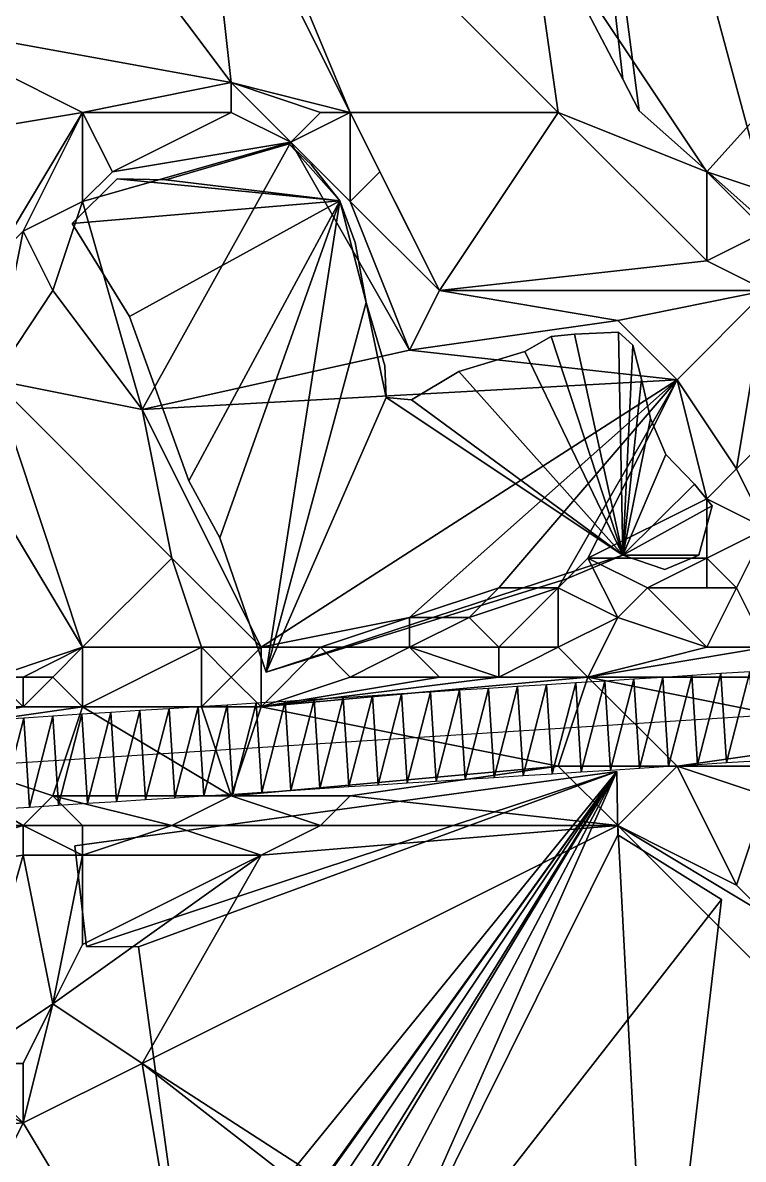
# Model space of a CAD drawing. Header units: metres. Extents: x -1103 to 901, y -902 to 905.
# Drawn here: x -710 to -661.6, y 499.5 to 576 of the extents above; entities that cross this region are included whole.
import ezdxf

# ---------------------------------------------------------------- set-up
doc = ezdxf.new("R2010")
doc.units = ezdxf.units.M
for name, color, linetype in [('OSM_BUILDING_FOOTPRINTS', 7, 'CONTINUOUS'), ('OSM_BUILDING_ROOFS', 1, 'CONTINUOUS'), ('OSM_BUILDING_WALLS', 8, 'CONTINUOUS'), ('OSM_ROAD_AXES', 2, 'CONTINUOUS'), ('OSM_ROAD_SURFACE', 9, 'CONTINUOUS'), ('OSM_TERRAIN', 3, 'CONTINUOUS')]:
    doc.layers.add(name, color=color, linetype=linetype)

msp = doc.modelspace()

# ---------------------------------------------------------------- linework, layer by layer
at = {"layer": 'OSM_BUILDING_FOOTPRINTS'}
for points in [[(-678.319, 618.271, 7.46), (-675.136, 620.372, 7.46), (-668.592, 622.794, 7.46), (-661.175, 619.167, 7.46), (-656.411, 614.035, 7.46), (-649.325, 601.03, 7.46), (-645.412, 589.241, 7.46), (-644.284, 582.827, 7.46), (-645.279, 579.742, 7.46), (-645.047, 575.661, 7.46), (-645.688, 568.627, 7.46), (-646.848, 564.978, 7.46), (-648.595, 562.843, 7.46), (-651.944, 561.373, 7.46), (-655.669, 560.344, 7.46), (-659.383, 561.959, 7.46), (-668.558, 570.098, 7.46), (-669.664, 572.232, 7.46), (-674.362, 581.223, 7.46), (-679.513, 600.598, 7.46), (-680.066, 609.855, 7.46), (-678.319, 618.271, 7.46)], [(-692.114, 567.886, 9.82), (-700.415, 565.453, 9.82), (-703.676, 565.53, 9.82), (-706.716, 562.511, 9.82), (-702.858, 556.252, 9.82), (-698.856, 545.204, 9.82), (-696.778, 541.377, 9.82), (-693.661, 532.32, 9.82), (-673.499, 538.58, 9.82), (-669.652, 540.194, 9.82), (-666.833, 539.243, 9.82), (-664.534, 540.194, 9.82), (-663.65, 543.512, 9.82), (-664.833, 544.983, 9.82), (-666.756, 546.974, 9.82), (-667.795, 549.395, 9.82), (-668.392, 552.05, 9.82), (-668.978, 554.339, 9.82), (-669.951, 555.212, 9.82), (-672.913, 555.069, 9.82), (-674.472, 554.925, 9.82), (-676.251, 553.896, 9.82), (-680.695, 552.569, 9.82), (-683.879, 550.656, 9.82), (-685.581, 550.8, 9.82), (-685.658, 552.934, 9.82), (-686.918, 557.203, 9.82), (-687.659, 561.25, 9.82), (-688.698, 564.048, 9.82), (-690.622, 566.481, 9.82), (-692.114, 567.886, 9.82)], [(-706.527, 520.642, 13.55), (-670.05, 525.641, 13.55), (-669.984, 521.383, 13.55), (-663.02, 517.026, 13.55), (-667.065, 482.643, 13.55), (-688.211, 484.733, 13.55), (-688.421, 483.119, 13.55), (-692.334, 483.55, 13.55), (-694.379, 485.563, 13.55), (-695.44, 484.7, 13.55), (-697.75, 484.556, 13.55), (-697.795, 486.868, 13.55), (-696.888, 488.327, 13.55), (-698.999, 490.008, 13.55), (-702.239, 513.84, 13.55), (-705.743, 513.862, 13.55), (-706.527, 520.642, 13.55)]]:
    msp.add_polyline3d(points, close=True, dxfattribs=at)
at = {"layer": 'OSM_BUILDING_ROOFS'}
for points in [[(-675.136, 620.372, 105.46), (-674.362, 581.223, 105.46), (-669.664, 572.232, 105.46)], [(-675.136, 620.372, 105.46), (-669.664, 572.232, 105.46), (-668.558, 570.098, 105.46)], [(-675.136, 620.372, 105.46), (-668.558, 570.098, 105.46), (-659.383, 561.959, 105.46)], [(-675.136, 620.372, 105.46), (-659.383, 561.959, 105.46), (-655.669, 560.344, 105.46)], [(-675.136, 620.372, 105.46), (-655.669, 560.344, 105.46), (-651.944, 561.373, 105.46)], [(-675.136, 620.372, 105.46), (-651.944, 561.373, 105.46), (-648.595, 562.843, 105.46)], [(-675.136, 620.372, 105.46), (-648.595, 562.843, 105.46), (-646.848, 564.978, 105.46)], [(-675.136, 620.372, 105.46), (-646.848, 564.978, 105.46), (-645.688, 568.627, 105.46)], [(-675.136, 620.372, 105.46), (-645.688, 568.627, 105.46), (-645.047, 575.661, 105.46)], [(-675.136, 620.372, 105.46), (-645.047, 575.661, 105.46), (-645.279, 579.742, 105.46)], [(-688.698, 564.048, 19.82), (-692.114, 567.886, 19.82), (-700.415, 565.453, 19.82)], [(-688.698, 564.048, 19.82), (-690.622, 566.481, 19.82), (-692.114, 567.886, 19.82)], [(-688.698, 564.048, 19.82), (-703.676, 565.53, 19.82), (-706.716, 562.511, 19.82)], [(-688.698, 564.048, 19.82), (-700.415, 565.453, 19.82), (-703.676, 565.53, 19.82)], [(-688.698, 564.048, 19.82), (-706.716, 562.511, 19.82), (-702.858, 556.252, 19.82)], [(-688.698, 564.048, 19.82), (-702.858, 556.252, 19.82), (-698.856, 545.204, 19.82)], [(-688.698, 564.048, 19.82), (-698.856, 545.204, 19.82), (-696.778, 541.377, 19.82)], [(-688.698, 564.048, 19.82), (-696.778, 541.377, 19.82), (-693.661, 532.32, 19.82)], [(-686.918, 557.203, 19.82), (-688.698, 564.048, 19.82), (-693.661, 532.32, 19.82)], [(-686.918, 557.203, 19.82), (-687.659, 561.25, 19.82), (-688.698, 564.048, 19.82)], [(-693.661, 532.32, 19.82), (-685.581, 550.8, 19.82), (-686.918, 557.203, 19.82)], [(-685.581, 550.8, 19.82), (-685.658, 552.934, 19.82), (-686.918, 557.203, 19.82)], [(-669.652, 540.194, 19.82), (-674.472, 554.925, 19.82), (-676.251, 553.896, 19.82)], [(-669.652, 540.194, 19.82), (-672.913, 555.069, 19.82), (-674.472, 554.925, 19.82)], [(-669.652, 540.194, 19.82), (-669.951, 555.212, 19.82), (-672.913, 555.069, 19.82)], [(-669.652, 540.194, 19.82), (-668.978, 554.339, 19.82), (-669.951, 555.212, 19.82)], [(-669.652, 540.194, 19.82), (-676.251, 553.896, 19.82), (-680.695, 552.569, 19.82)], [(-669.652, 540.194, 19.82), (-668.392, 552.05, 19.82), (-668.978, 554.339, 19.82)], [(-669.652, 540.194, 19.82), (-680.695, 552.569, 19.82), (-683.879, 550.656, 19.82)], [(-669.652, 540.194, 19.82), (-667.795, 549.395, 19.82), (-668.392, 552.05, 19.82)], [(-693.661, 532.32, 19.82), (-669.652, 540.194, 19.82), (-685.581, 550.8, 19.82)], [(-669.652, 540.194, 19.82), (-683.879, 550.656, 19.82), (-685.581, 550.8, 19.82)], [(-669.652, 540.194, 19.82), (-666.756, 546.974, 19.82), (-667.795, 549.395, 19.82)], [(-669.652, 540.194, 19.82), (-664.833, 544.983, 19.82), (-666.756, 546.974, 19.82)], [(-669.652, 540.194, 19.82), (-663.65, 543.512, 19.82), (-664.833, 544.983, 19.82)], [(-669.652, 540.194, 19.82), (-664.534, 540.194, 19.82), (-663.65, 543.512, 19.82)], [(-693.661, 532.32, 19.82), (-673.499, 538.58, 19.82), (-669.652, 540.194, 19.82)], [(-669.652, 540.194, 19.82), (-666.833, 539.243, 19.82), (-664.534, 540.194, 19.82)], [(-670.05, 525.641, 47.55), (-706.527, 520.642, 47.55), (-705.743, 513.862, 47.55)], [(-670.05, 525.641, 47.55), (-705.743, 513.862, 47.55), (-702.239, 513.84, 47.55)], [(-670.05, 525.641, 47.55), (-702.239, 513.84, 47.55), (-698.999, 490.008, 47.55)], [(-670.05, 525.641, 47.55), (-698.999, 490.008, 47.55), (-696.888, 488.327, 47.55)], [(-670.05, 525.641, 47.55), (-696.888, 488.327, 47.55), (-697.795, 486.868, 47.55)], [(-670.05, 525.641, 47.55), (-697.795, 486.868, 47.55), (-697.75, 484.556, 47.55)], [(-670.05, 525.641, 47.55), (-697.75, 484.556, 47.55), (-695.44, 484.7, 47.55)], [(-670.05, 525.641, 47.55), (-695.44, 484.7, 47.55), (-694.379, 485.563, 47.55)], [(-670.05, 525.641, 47.55), (-694.379, 485.563, 47.55), (-692.334, 483.55, 47.55)], [(-688.211, 484.733, 47.55), (-670.05, 525.641, 47.55), (-692.334, 483.55, 47.55)], [(-688.211, 484.733, 47.55), (-669.984, 521.383, 47.55), (-670.05, 525.641, 47.55)], [(-688.211, 484.733, 47.55), (-663.02, 517.026, 47.55), (-669.984, 521.383, 47.55)], [(-688.211, 484.733, 47.55), (-667.065, 482.643, 47.55), (-663.02, 517.026, 47.55)]]:
    msp.add_3dface(points, dxfattribs=at)
at = {"layer": 'OSM_BUILDING_WALLS'}
for points in [[(-674.362, 581.223, 7.46), (-669.664, 572.232, 7.46), (-669.664, 572.232, 105.46)], [(-674.362, 581.223, 7.46), (-669.664, 572.232, 105.46), (-674.362, 581.223, 105.46)], [(-669.664, 572.232, 7.46), (-668.558, 570.098, 7.46), (-668.558, 570.098, 105.46)], [(-669.664, 572.232, 7.46), (-668.558, 570.098, 105.46), (-669.664, 572.232, 105.46)], [(-668.558, 570.098, 7.46), (-659.383, 561.959, 7.46), (-659.383, 561.959, 105.46)], [(-668.558, 570.098, 7.46), (-659.383, 561.959, 105.46), (-668.558, 570.098, 105.46)], [(-692.114, 567.886, 9.82), (-700.415, 565.453, 9.82), (-700.415, 565.453, 19.82)], [(-692.114, 567.886, 9.82), (-700.415, 565.453, 19.82), (-692.114, 567.886, 19.82)], [(-690.622, 566.481, 9.82), (-692.114, 567.886, 9.82), (-692.114, 567.886, 19.82)], [(-690.622, 566.481, 9.82), (-692.114, 567.886, 19.82), (-690.622, 566.481, 19.82)], [(-688.698, 564.048, 9.82), (-690.622, 566.481, 9.82), (-690.622, 566.481, 19.82)], [(-688.698, 564.048, 9.82), (-690.622, 566.481, 19.82), (-688.698, 564.048, 19.82)], [(-703.676, 565.53, 9.82), (-706.716, 562.511, 9.82), (-706.716, 562.511, 19.82)], [(-703.676, 565.53, 9.82), (-706.716, 562.511, 19.82), (-703.676, 565.53, 19.82)], [(-700.415, 565.453, 9.82), (-703.676, 565.53, 9.82), (-703.676, 565.53, 19.82)], [(-700.415, 565.453, 9.82), (-703.676, 565.53, 19.82), (-700.415, 565.453, 19.82)], [(-687.659, 561.25, 9.82), (-688.698, 564.048, 9.82), (-688.698, 564.048, 19.82)], [(-687.659, 561.25, 9.82), (-688.698, 564.048, 19.82), (-687.659, 561.25, 19.82)], [(-706.716, 562.511, 9.82), (-702.858, 556.252, 9.82), (-702.858, 556.252, 19.82)], [(-706.716, 562.511, 9.82), (-702.858, 556.252, 19.82), (-706.716, 562.511, 19.82)], [(-686.918, 557.203, 9.82), (-687.659, 561.25, 9.82), (-687.659, 561.25, 19.82)], [(-686.918, 557.203, 9.82), (-687.659, 561.25, 19.82), (-686.918, 557.203, 19.82)], [(-685.658, 552.934, 9.82), (-686.918, 557.203, 9.82), (-686.918, 557.203, 19.82)], [(-685.658, 552.934, 9.82), (-686.918, 557.203, 19.82), (-685.658, 552.934, 19.82)], [(-702.858, 556.252, 9.82), (-698.856, 545.204, 9.82), (-698.856, 545.204, 19.82)], [(-702.858, 556.252, 9.82), (-698.856, 545.204, 19.82), (-702.858, 556.252, 19.82)], [(-674.472, 554.925, 9.82), (-676.251, 553.896, 9.82), (-676.251, 553.896, 19.82)], [(-674.472, 554.925, 9.82), (-676.251, 553.896, 19.82), (-674.472, 554.925, 19.82)], [(-672.913, 555.069, 9.82), (-674.472, 554.925, 9.82), (-674.472, 554.925, 19.82)], [(-672.913, 555.069, 9.82), (-674.472, 554.925, 19.82), (-672.913, 555.069, 19.82)], [(-669.951, 555.212, 9.82), (-672.913, 555.069, 9.82), (-672.913, 555.069, 19.82)], [(-669.951, 555.212, 9.82), (-672.913, 555.069, 19.82), (-669.951, 555.212, 19.82)], [(-668.978, 554.339, 9.82), (-669.951, 555.212, 9.82), (-669.951, 555.212, 19.82)], [(-668.978, 554.339, 9.82), (-669.951, 555.212, 19.82), (-668.978, 554.339, 19.82)], [(-676.251, 553.896, 9.82), (-680.695, 552.569, 9.82), (-680.695, 552.569, 19.82)], [(-676.251, 553.896, 9.82), (-680.695, 552.569, 19.82), (-676.251, 553.896, 19.82)], [(-668.392, 552.05, 9.82), (-668.978, 554.339, 9.82), (-668.978, 554.339, 19.82)], [(-668.392, 552.05, 9.82), (-668.978, 554.339, 19.82), (-668.392, 552.05, 19.82)], [(-685.581, 550.8, 9.82), (-685.658, 552.934, 9.82), (-685.658, 552.934, 19.82)], [(-685.581, 550.8, 9.82), (-685.658, 552.934, 19.82), (-685.581, 550.8, 19.82)], [(-680.695, 552.569, 9.82), (-683.879, 550.656, 9.82), (-683.879, 550.656, 19.82)], [(-680.695, 552.569, 9.82), (-683.879, 550.656, 19.82), (-680.695, 552.569, 19.82)], [(-667.795, 549.395, 9.82), (-668.392, 552.05, 9.82), (-668.392, 552.05, 19.82)], [(-667.795, 549.395, 9.82), (-668.392, 552.05, 19.82), (-667.795, 549.395, 19.82)], [(-683.879, 550.656, 9.82), (-685.581, 550.8, 9.82), (-685.581, 550.8, 19.82)], [(-683.879, 550.656, 9.82), (-685.581, 550.8, 19.82), (-683.879, 550.656, 19.82)], [(-666.756, 546.974, 9.82), (-667.795, 549.395, 9.82), (-667.795, 549.395, 19.82)], [(-666.756, 546.974, 9.82), (-667.795, 549.395, 19.82), (-666.756, 546.974, 19.82)], [(-664.833, 544.983, 9.82), (-666.756, 546.974, 9.82), (-666.756, 546.974, 19.82)], [(-664.833, 544.983, 9.82), (-666.756, 546.974, 19.82), (-664.833, 544.983, 19.82)], [(-698.856, 545.204, 9.82), (-696.778, 541.377, 9.82), (-696.778, 541.377, 19.82)], [(-698.856, 545.204, 9.82), (-696.778, 541.377, 19.82), (-698.856, 545.204, 19.82)], [(-663.65, 543.512, 9.82), (-664.833, 544.983, 9.82), (-664.833, 544.983, 19.82)], [(-663.65, 543.512, 9.82), (-664.833, 544.983, 19.82), (-663.65, 543.512, 19.82)], [(-664.534, 540.194, 9.82), (-663.65, 543.512, 9.82), (-663.65, 543.512, 19.82)], [(-664.534, 540.194, 9.82), (-663.65, 543.512, 19.82), (-664.534, 540.194, 19.82)], [(-696.778, 541.377, 9.82), (-693.661, 532.32, 9.82), (-693.661, 532.32, 19.82)], [(-696.778, 541.377, 9.82), (-693.661, 532.32, 19.82), (-696.778, 541.377, 19.82)], [(-673.499, 538.58, 9.82), (-669.652, 540.194, 9.82), (-669.652, 540.194, 19.82)], [(-673.499, 538.58, 9.82), (-669.652, 540.194, 19.82), (-673.499, 538.58, 19.82)], [(-669.652, 540.194, 9.82), (-666.833, 539.243, 9.82), (-666.833, 539.243, 19.82)], [(-669.652, 540.194, 9.82), (-666.833, 539.243, 19.82), (-669.652, 540.194, 19.82)], [(-666.833, 539.243, 9.82), (-664.534, 540.194, 9.82), (-664.534, 540.194, 19.82)], [(-666.833, 539.243, 9.82), (-664.534, 540.194, 19.82), (-666.833, 539.243, 19.82)], [(-693.661, 532.32, 9.82), (-673.499, 538.58, 9.82), (-673.499, 538.58, 19.82)], [(-693.661, 532.32, 9.82), (-673.499, 538.58, 19.82), (-693.661, 532.32, 19.82)], [(-670.05, 525.641, 13.55), (-706.527, 520.642, 13.55), (-706.527, 520.642, 47.55)], [(-670.05, 525.641, 13.55), (-706.527, 520.642, 47.55), (-670.05, 525.641, 47.55)], [(-669.984, 521.383, 13.55), (-670.05, 525.641, 13.55), (-670.05, 525.641, 47.55)], [(-669.984, 521.383, 13.55), (-670.05, 525.641, 47.55), (-669.984, 521.383, 47.55)], [(-663.02, 517.026, 13.55), (-669.984, 521.383, 13.55), (-669.984, 521.383, 47.55)], [(-663.02, 517.026, 13.55), (-669.984, 521.383, 47.55), (-663.02, 517.026, 47.55)], [(-706.527, 520.642, 13.55), (-705.743, 513.862, 13.55), (-705.743, 513.862, 47.55)], [(-706.527, 520.642, 13.55), (-705.743, 513.862, 47.55), (-706.527, 520.642, 47.55)], [(-667.065, 482.643, 13.55), (-663.02, 517.026, 13.55), (-663.02, 517.026, 47.55)], [(-667.065, 482.643, 13.55), (-663.02, 517.026, 47.55), (-667.065, 482.643, 47.55)], [(-705.743, 513.862, 13.55), (-702.239, 513.84, 13.55), (-702.239, 513.84, 47.55)], [(-705.743, 513.862, 13.55), (-702.239, 513.84, 47.55), (-705.743, 513.862, 47.55)], [(-702.239, 513.84, 13.55), (-698.999, 490.008, 13.55), (-698.999, 490.008, 47.55)], [(-702.239, 513.84, 13.55), (-698.999, 490.008, 47.55), (-702.239, 513.84, 47.55)]]:
    msp.add_3dface(points, dxfattribs=at)
at = {"layer": 'OSM_ROAD_AXES'}
msp.add_polyline3d([(-653.093, 529.854, 15.124), (-723.451, 525.375, 14.149), (-845.828, 511.273, 18.144)], dxfattribs=at)
at = {"layer": 'OSM_ROAD_SURFACE'}
for points in [[(-661.102, 532.351, 15.222), (-663.056, 532.226, 15.269), (-662.675, 526.238, 15.309)], [(-661.102, 532.351, 15.222), (-662.675, 526.238, 15.309), (-660.72, 526.363, 15.281)], [(-672.828, 531.604, 15.41), (-674.782, 531.48, 15.353), (-674.401, 525.492, 15.625)], [(-672.828, 531.604, 15.41), (-674.401, 525.492, 15.625), (-672.447, 525.616, 15.608)], [(-670.873, 531.728, 15.411), (-672.828, 531.604, 15.41), (-672.447, 525.616, 15.608)], [(-670.873, 531.728, 15.411), (-672.447, 525.616, 15.608), (-670.492, 525.741, 15.529)], [(-668.919, 531.853, 15.385), (-670.873, 531.728, 15.411), (-670.492, 525.741, 15.529)], [(-668.919, 531.853, 15.385), (-670.492, 525.741, 15.529), (-668.538, 525.865, 15.45)], [(-666.965, 531.977, 15.359), (-668.919, 531.853, 15.385), (-668.538, 525.865, 15.45)], [(-666.965, 531.977, 15.359), (-668.538, 525.865, 15.45), (-666.583, 525.989, 15.371)], [(-665.01, 532.102, 15.316), (-666.965, 531.977, 15.359), (-666.583, 525.989, 15.371)], [(-665.01, 532.102, 15.316), (-666.583, 525.989, 15.371), (-664.629, 526.114, 15.337)], [(-663.056, 532.226, 15.269), (-665.01, 532.102, 15.316), (-664.629, 526.114, 15.337)], [(-663.056, 532.226, 15.269), (-664.629, 526.114, 15.337), (-662.675, 526.238, 15.309)], [(-684.554, 530.857, 15.065), (-686.508, 530.733, 15.016), (-686.127, 524.745, 15.152)], [(-684.554, 530.857, 15.065), (-686.127, 524.745, 15.152), (-684.173, 524.869, 15.246)], [(-682.6, 530.982, 15.123), (-684.554, 530.857, 15.065), (-684.173, 524.869, 15.246)], [(-682.6, 530.982, 15.123), (-684.173, 524.869, 15.246), (-682.218, 524.994, 15.34)], [(-680.645, 531.106, 15.18), (-682.6, 530.982, 15.123), (-682.218, 524.994, 15.34)], [(-680.645, 531.106, 15.18), (-682.218, 524.994, 15.34), (-680.264, 525.118, 15.433)], [(-678.691, 531.231, 15.238), (-680.645, 531.106, 15.18), (-680.264, 525.118, 15.433)], [(-678.691, 531.231, 15.238), (-680.264, 525.118, 15.433), (-678.31, 525.243, 15.499)], [(-676.737, 531.355, 15.295), (-678.691, 531.231, 15.238), (-678.31, 525.243, 15.499)], [(-676.737, 531.355, 15.295), (-678.31, 525.243, 15.499), (-676.355, 525.367, 15.562)], [(-674.782, 531.48, 15.353), (-676.737, 531.355, 15.295), (-676.355, 525.367, 15.562)], [(-674.782, 531.48, 15.353), (-676.355, 525.367, 15.562), (-674.401, 525.492, 15.625)], [(-696.28, 530.111, 14.643), (-698.235, 529.986, 14.608), (-697.853, 523.998, 14.68)], [(-696.28, 530.111, 14.643), (-697.853, 523.998, 14.68), (-695.899, 524.123, 14.735)], [(-694.326, 530.235, 14.673), (-696.28, 530.111, 14.643), (-695.899, 524.123, 14.735)], [(-694.326, 530.235, 14.673), (-695.899, 524.123, 14.735), (-693.945, 524.247, 14.805)], [(-692.372, 530.36, 14.776), (-694.326, 530.235, 14.673), (-693.945, 524.247, 14.805)], [(-692.372, 530.36, 14.776), (-693.945, 524.247, 14.805), (-691.99, 524.372, 14.874)], [(-690.417, 530.484, 14.906), (-692.372, 530.36, 14.776), (-691.99, 524.372, 14.874)], [(-690.417, 530.484, 14.906), (-691.99, 524.372, 14.874), (-690.036, 524.496, 14.964)], [(-688.463, 530.608, 14.966), (-690.417, 530.484, 14.906), (-690.036, 524.496, 14.964)], [(-688.463, 530.608, 14.966), (-690.036, 524.496, 14.964), (-688.082, 524.621, 15.058)], [(-686.508, 530.733, 15.016), (-688.463, 530.608, 14.966), (-688.082, 524.621, 15.058)], [(-686.508, 530.733, 15.016), (-688.082, 524.621, 15.058), (-686.127, 524.745, 15.152)], [(-708.007, 529.364, 14.328), (-709.961, 529.24, 14.318), (-709.58, 523.252, 14.503)], [(-708.007, 529.364, 14.328), (-709.58, 523.252, 14.503), (-707.625, 523.376, 14.627)], [(-706.052, 529.489, 14.341), (-708.007, 529.364, 14.328), (-707.625, 523.376, 14.627)], [(-706.052, 529.489, 14.341), (-707.625, 523.376, 14.627), (-705.671, 523.501, 14.749)], [(-704.098, 529.613, 14.404), (-706.052, 529.489, 14.341), (-705.671, 523.501, 14.749)], [(-704.098, 529.613, 14.404), (-705.671, 523.501, 14.749), (-703.717, 523.625, 14.731)], [(-702.143, 529.737, 14.472), (-704.098, 529.613, 14.404), (-703.717, 523.625, 14.731)], [(-702.143, 529.737, 14.472), (-703.717, 523.625, 14.731), (-701.762, 523.75, 14.714)], [(-700.189, 529.862, 14.54), (-702.143, 529.737, 14.472), (-701.762, 523.75, 14.714)], [(-700.189, 529.862, 14.54), (-701.762, 523.75, 14.714), (-699.808, 523.874, 14.697)], [(-698.235, 529.986, 14.608), (-700.189, 529.862, 14.54), (-699.808, 523.874, 14.697)], [(-698.235, 529.986, 14.608), (-699.808, 523.874, 14.697), (-697.853, 523.998, 14.68)], [(-709.961, 529.24, 14.318), (-711.915, 529.115, 14.308), (-711.534, 523.127, 14.564)], [(-709.961, 529.24, 14.318), (-711.534, 523.127, 14.564), (-709.58, 523.252, 14.503)]]:
    msp.add_3dface(points, dxfattribs=at)
at = {"layer": 'OSM_TERRAIN'}
for points in [[(-688, 570, 10.419), (-674, 570, 10.419), (-698, 594, 9.173)], [(-674, 570, 10.419), (-676, 584, 9.676), (-698, 594, 9.173)], [(-688, 570, 10.419), (-698, 594, 9.173), (-698, 590, 9.362)], [(-696, 572, 10.313), (-698, 590, 9.362), (-708, 588, 9.918)], [(-696, 572, 10.313), (-688, 570, 10.419), (-698, 590, 9.362)], [(-718, 576, 10.119), (-708, 588, 9.918), (-730, 582, 11.166)], [(-718, 576, 10.119), (-696, 572, 10.313), (-708, 588, 9.918)], [(-676, 584, 9.676), (-664, 566, 9.685), (-646, 586, 9.778)], [(-652, 562, 9.719), (-646, 586, 9.778), (-664, 566, 9.685)], [(-674, 570, 10.419), (-664, 566, 9.685), (-676, 584, 9.676)], [(-718, 568, 10.614), (-706, 570, 10.419), (-718, 576, 10.119)], [(-706, 570, 10.419), (-696, 572, 10.313), (-718, 576, 10.119)], [(-706, 570, 10.419), (-696, 570, 10.769), (-696, 572, 10.313)], [(-696, 570, 10.769), (-692, 568, 11.954), (-696, 572, 10.313)], [(-692, 568, 11.954), (-690, 570, 10.822), (-696, 572, 10.313)], [(-690, 570, 10.822), (-688, 570, 10.419), (-696, 572, 10.313)], [(-712, 560, 10.963), (-706, 570, 10.419), (-718, 568, 10.614)], [(-712, 560, 10.963), (-710, 562, 11.041), (-706, 570, 10.419)], [(-710, 562, 11.041), (-706, 564, 11.838), (-706, 570, 10.419)], [(-706, 564, 11.838), (-704, 566, 11.817), (-706, 570, 10.419)], [(-704, 566, 11.817), (-696, 570, 10.769), (-706, 570, 10.419)], [(-704, 566, 11.817), (-692, 568, 11.954), (-696, 570, 10.769)], [(-692, 568, 11.954), (-688, 564, 11.811), (-688, 570, 10.419)], [(-692, 568, 11.954), (-688, 570, 10.419), (-690, 570, 10.822)], [(-688, 564, 11.811), (-686, 566, 10.863), (-688, 570, 10.419)], [(-686, 566, 10.863), (-682, 558, 11.205), (-688, 570, 10.419)], [(-688, 570, 10.419), (-682, 558, 11.205), (-674, 570, 10.419)], [(-664, 560, 11.044), (-674, 570, 10.419), (-682, 558, 11.205)], [(-664, 560, 11.044), (-664, 566, 9.685), (-674, 570, 10.419)], [(-706, 564, 11.838), (-702, 550, 11.978), (-692, 568, 11.954)], [(-706, 564, 11.838), (-692, 568, 11.954), (-704, 566, 11.817)], [(-702, 550, 11.978), (-684, 554, 11.891), (-692, 568, 11.954)], [(-684, 554, 11.891), (-688, 564, 11.811), (-692, 568, 11.954)], [(-688, 564, 11.811), (-682, 558, 11.205), (-686, 566, 10.863)], [(-664, 560, 11.044), (-660, 562, 9.795), (-664, 566, 9.685)], [(-660, 562, 9.795), (-652, 562, 9.719), (-664, 566, 9.685)], [(-708, 558, 11.223), (-706, 564, 11.838), (-710, 562, 11.041)], [(-702, 550, 11.978), (-706, 564, 11.838), (-708, 558, 11.223)], [(-688, 564, 11.811), (-684, 554, 11.891), (-682, 558, 11.205)], [(-712, 560, 10.963), (-712, 552, 11.546), (-710, 562, 11.041)], [(-712, 552, 11.546), (-708, 558, 11.223), (-710, 562, 11.041)], [(-664, 560, 11.044), (-660, 558, 11.252), (-660, 562, 9.795)], [(-682, 558, 11.205), (-660, 558, 11.252), (-664, 560, 11.044)], [(-712, 552, 11.546), (-702, 550, 11.978), (-708, 558, 11.223)], [(-684, 554, 11.891), (-670, 556, 11.909), (-682, 558, 11.205)], [(-670, 556, 11.909), (-660, 558, 11.252), (-682, 558, 11.205)], [(-666, 552, 12.074), (-660, 558, 11.252), (-670, 556, 11.909)], [(-666, 552, 12.074), (-662, 546, 12.773), (-660, 558, 11.252)], [(-662, 546, 12.773), (-652, 556, 12.092), (-660, 558, 11.252)], [(-684, 554, 11.891), (-666, 552, 12.074), (-670, 556, 11.909)], [(-660, 542, 13.658), (-652, 556, 12.092), (-662, 546, 12.773)], [(-702, 550, 11.978), (-666, 552, 12.074), (-684, 554, 11.891)], [(-712, 544, 11.638), (-706, 534, 13.434), (-712, 552, 11.546)], [(-706, 534, 13.434), (-700, 540, 12.887), (-712, 552, 11.546)], [(-712, 552, 11.546), (-700, 540, 12.887), (-702, 550, 11.978)], [(-694, 534, 12.014), (-666, 552, 12.074), (-702, 550, 11.978)], [(-694, 534, 12.014), (-684, 536, 12.014), (-666, 552, 12.074)], [(-684, 536, 12.014), (-678, 538, 12.014), (-666, 552, 12.074)], [(-678, 538, 12.014), (-674, 538, 12.238), (-666, 552, 12.074)], [(-674, 538, 12.238), (-672, 540, 12.014), (-666, 552, 12.074)], [(-672, 540, 12.014), (-664, 544, 12.025), (-666, 552, 12.074)], [(-664, 544, 12.025), (-662, 546, 12.773), (-666, 552, 12.074)], [(-700, 540, 12.887), (-694, 534, 12.014), (-702, 550, 11.978)], [(-664, 544, 12.025), (-660, 542, 13.658), (-662, 546, 12.773)], [(-712, 532, 11.82), (-706, 534, 13.434), (-712, 544, 11.638)], [(-672, 540, 12.014), (-664, 540, 12.291), (-664, 544, 12.025)], [(-664, 540, 12.291), (-660, 542, 13.658), (-664, 544, 12.025)], [(-662, 538, 13.867), (-660, 542, 13.658), (-664, 540, 12.291)], [(-660, 534, 14.881), (-660, 542, 13.658), (-662, 538, 13.867)], [(-706, 534, 13.434), (-698, 534, 13.56), (-700, 540, 12.887)], [(-698, 534, 13.56), (-694, 534, 12.014), (-700, 540, 12.887)], [(-674, 538, 12.238), (-670, 536, 14.275), (-672, 540, 12.014)], [(-670, 536, 14.275), (-668, 538, 12.871), (-672, 540, 12.014)], [(-668, 538, 12.871), (-664, 540, 12.291), (-672, 540, 12.014)], [(-668, 538, 12.871), (-664, 538, 13.248), (-664, 540, 12.291)], [(-664, 538, 13.248), (-662, 538, 13.867), (-664, 540, 12.291)], [(-680, 536, 12.338), (-678, 538, 12.014), (-684, 536, 12.014)], [(-678, 534, 14.146), (-674, 538, 12.238), (-680, 536, 12.338)], [(-680, 536, 12.338), (-674, 538, 12.238), (-678, 538, 12.014)], [(-678, 534, 14.146), (-674, 534, 14.795), (-674, 538, 12.238)], [(-674, 534, 14.795), (-670, 536, 14.275), (-674, 538, 12.238)], [(-664, 534, 14.874), (-668, 538, 12.871), (-670, 536, 14.275)], [(-664, 534, 14.874), (-662, 538, 13.867), (-668, 538, 12.871)], [(-662, 538, 13.867), (-664, 538, 13.248), (-668, 538, 12.871)], [(-664, 534, 14.874), (-660, 534, 14.881), (-662, 538, 13.867)], [(-690, 534, 12.014), (-684, 536, 12.014), (-694, 534, 12.014)], [(-690, 534, 12.014), (-684, 534, 12.791), (-684, 536, 12.014)], [(-684, 534, 12.791), (-680, 536, 12.338), (-684, 536, 12.014)], [(-684, 534, 12.791), (-678, 534, 14.146), (-680, 536, 12.338)], [(-672, 532, 15.376), (-670, 536, 14.275), (-674, 534, 14.795)], [(-672, 532, 15.376), (-664, 534, 14.874), (-670, 536, 14.275)], [(-710, 532, 12.024), (-706, 534, 13.434), (-712, 532, 11.82)], [(-710, 532, 12.024), (-708, 532, 12.934), (-706, 534, 13.434)], [(-706, 530, 14.283), (-706, 534, 13.434), (-708, 532, 12.934)], [(-706, 530, 14.283), (-698, 534, 13.56), (-706, 534, 13.434)], [(-706, 530, 14.283), (-698, 530, 14.567), (-698, 534, 13.56)], [(-698, 530, 14.567), (-696, 532, 13.752), (-698, 534, 13.56)], [(-696, 532, 13.752), (-694, 534, 12.014), (-698, 534, 13.56)], [(-694, 530, 14.744), (-694, 534, 12.014), (-696, 532, 13.752)], [(-694, 530, 14.744), (-690, 534, 12.014), (-694, 534, 12.014)], [(-694, 530, 14.744), (-688, 532, 14.218), (-690, 534, 12.014)], [(-688, 532, 14.218), (-684, 534, 12.791), (-690, 534, 12.014)], [(-688, 532, 14.218), (-682, 532, 15.054), (-684, 534, 12.791)], [(-682, 532, 15.054), (-678, 532, 15.271), (-684, 534, 12.791)], [(-678, 532, 15.271), (-678, 534, 14.146), (-684, 534, 12.791)], [(-678, 532, 15.271), (-674, 534, 14.795), (-678, 534, 14.146)], [(-678, 532, 15.271), (-672, 532, 15.376), (-674, 534, 14.795)], [(-672, 532, 15.376), (-652, 532, 15.109), (-660, 534, 14.881)], [(-672, 532, 15.376), (-660, 534, 14.881), (-664, 534, 14.874)], [(-714, 530, 13.461), (-710, 530, 13.842), (-712, 532, 11.82)], [(-710, 530, 13.842), (-710, 532, 12.024), (-712, 532, 11.82)], [(-710, 530, 13.842), (-706, 530, 14.283), (-708, 532, 12.934)], [(-710, 530, 13.842), (-708, 532, 12.934), (-710, 532, 12.024)], [(-698, 530, 14.567), (-694, 530, 14.744), (-696, 532, 13.752)], [(-674, 526, 15.459), (-672, 532, 15.376), (-694, 530, 14.744)], [(-694, 530, 14.744), (-682, 532, 15.054), (-688, 532, 14.218)], [(-694, 530, 14.744), (-678, 532, 15.271), (-682, 532, 15.054)], [(-694, 530, 14.744), (-672, 532, 15.376), (-678, 532, 15.271)], [(-674, 526, 15.459), (-666, 526, 15.306), (-672, 532, 15.376)], [(-666, 526, 15.306), (-652, 528, 15.109), (-672, 532, 15.376)], [(-672, 532, 15.376), (-652, 528, 15.109), (-652, 532, 15.109)], [(-708, 524, 14.338), (-706, 530, 14.283), (-720, 528, 14.221)], [(-720, 528, 14.221), (-710, 530, 13.842), (-714, 530, 13.461)], [(-720, 528, 14.221), (-706, 530, 14.283), (-710, 530, 13.842)], [(-708, 524, 14.338), (-696, 524, 14.682), (-706, 530, 14.283)], [(-696, 524, 14.682), (-698, 530, 14.567), (-706, 530, 14.283)], [(-696, 524, 14.682), (-694, 530, 14.744), (-698, 530, 14.567)], [(-674, 526, 15.459), (-694, 530, 14.744), (-696, 524, 14.682)], [(-728, 522, 14.054), (-710, 522, 14.592), (-720, 528, 14.221)], [(-710, 522, 14.592), (-708, 524, 14.338), (-720, 528, 14.221)], [(-666, 526, 15.306), (-658, 526, 15.193), (-652, 528, 15.109)], [(-688, 524, 15.304), (-674, 526, 15.459), (-696, 524, 14.682)], [(-670, 522, 16.728), (-674, 526, 15.459), (-688, 524, 15.304)], [(-670, 522, 16.728), (-666, 526, 15.306), (-674, 526, 15.459)], [(-670, 522, 16.728), (-662, 518, 16.532), (-666, 526, 15.306)], [(-662, 518, 16.532), (-660, 524, 15.593), (-666, 526, 15.306)], [(-660, 524, 15.593), (-658, 526, 15.193), (-666, 526, 15.306)], [(-710, 522, 14.592), (-706, 522, 15.233), (-708, 524, 14.338)], [(-706, 522, 15.233), (-700, 522, 15.745), (-708, 524, 14.338)], [(-700, 522, 15.745), (-696, 524, 14.682), (-708, 524, 14.338)], [(-700, 522, 15.745), (-690, 522, 16.421), (-696, 524, 14.682)], [(-690, 522, 16.421), (-688, 524, 15.304), (-696, 524, 14.682)], [(-690, 522, 16.421), (-670, 522, 16.728), (-688, 524, 15.304)], [(-660, 516, 16.345), (-660, 524, 15.593), (-662, 518, 16.532)], [(-724, 518, 15.396), (-710, 522, 14.592), (-728, 522, 14.054)], [(-724, 518, 15.396), (-710, 520, 15.373), (-710, 522, 14.592)], [(-710, 520, 15.373), (-706, 520, 16.728), (-710, 522, 14.592)], [(-706, 520, 16.728), (-706, 522, 15.233), (-710, 522, 14.592)], [(-706, 520, 16.728), (-700, 522, 15.745), (-706, 522, 15.233)], [(-706, 520, 16.728), (-694, 520, 16.728), (-700, 522, 15.745)], [(-702, 506, 16.705), (-668, 484, 16.728), (-670, 522, 16.728)], [(-702, 506, 16.705), (-670, 522, 16.728), (-694, 520, 16.728)], [(-694, 520, 16.728), (-690, 522, 16.421), (-700, 522, 15.745)], [(-694, 520, 16.728), (-670, 522, 16.728), (-690, 522, 16.421)], [(-668, 484, 16.728), (-656, 508, 16.831), (-670, 522, 16.728)], [(-670, 522, 16.728), (-656, 508, 16.831), (-660, 516, 16.345)], [(-670, 522, 16.728), (-660, 516, 16.345), (-662, 518, 16.532)], [(-714, 506, 15.396), (-710, 520, 15.373), (-724, 518, 15.396)], [(-714, 506, 15.396), (-708, 510, 16.161), (-710, 520, 15.373)], [(-710, 520, 15.373), (-708, 510, 16.161), (-706, 520, 16.728)], [(-708, 510, 16.161), (-702, 506, 16.705), (-694, 520, 16.728)], [(-708, 510, 16.161), (-694, 520, 16.728), (-706, 514, 16.67)], [(-708, 510, 16.161), (-706, 514, 16.67), (-706, 520, 16.728)], [(-706, 514, 16.67), (-694, 520, 16.728), (-706, 520, 16.728)], [(-710, 506, 16.283), (-708, 510, 16.161), (-714, 506, 15.396)], [(-710, 506, 16.283), (-710, 502, 16.911), (-708, 510, 16.161)], [(-710, 502, 16.911), (-702, 506, 16.705), (-708, 510, 16.161)], [(-668, 484, 16.728), (-666, 478, 16.993), (-656, 508, 16.831)], [(-666, 478, 16.993), (-652, 500, 16.958), (-656, 508, 16.831)], [(-734, 500, 16.03), (-710, 502, 16.911), (-718, 506, 15.554)], [(-710, 502, 16.911), (-714, 506, 15.396), (-718, 506, 15.554)], [(-710, 502, 16.911), (-710, 506, 16.283), (-714, 506, 15.396)], [(-698, 482, 16.888), (-702, 506, 16.705), (-710, 502, 16.911)], [(-698, 482, 16.888), (-666, 478, 16.993), (-702, 506, 16.705)], [(-666, 478, 16.993), (-668, 484, 16.728), (-702, 506, 16.705)], [(-710, 502, 16.911), (-734, 500, 16.03), (-718, 486, 16.981)], [(-718, 486, 16.981), (-698, 482, 16.888), (-710, 502, 16.911)], [(-644, 452, 16.962), (-652, 500, 16.958), (-666, 478, 16.993)]]:
    msp.add_3dface(points, dxfattribs=at)

doc.saveas('drawing.dxf')
